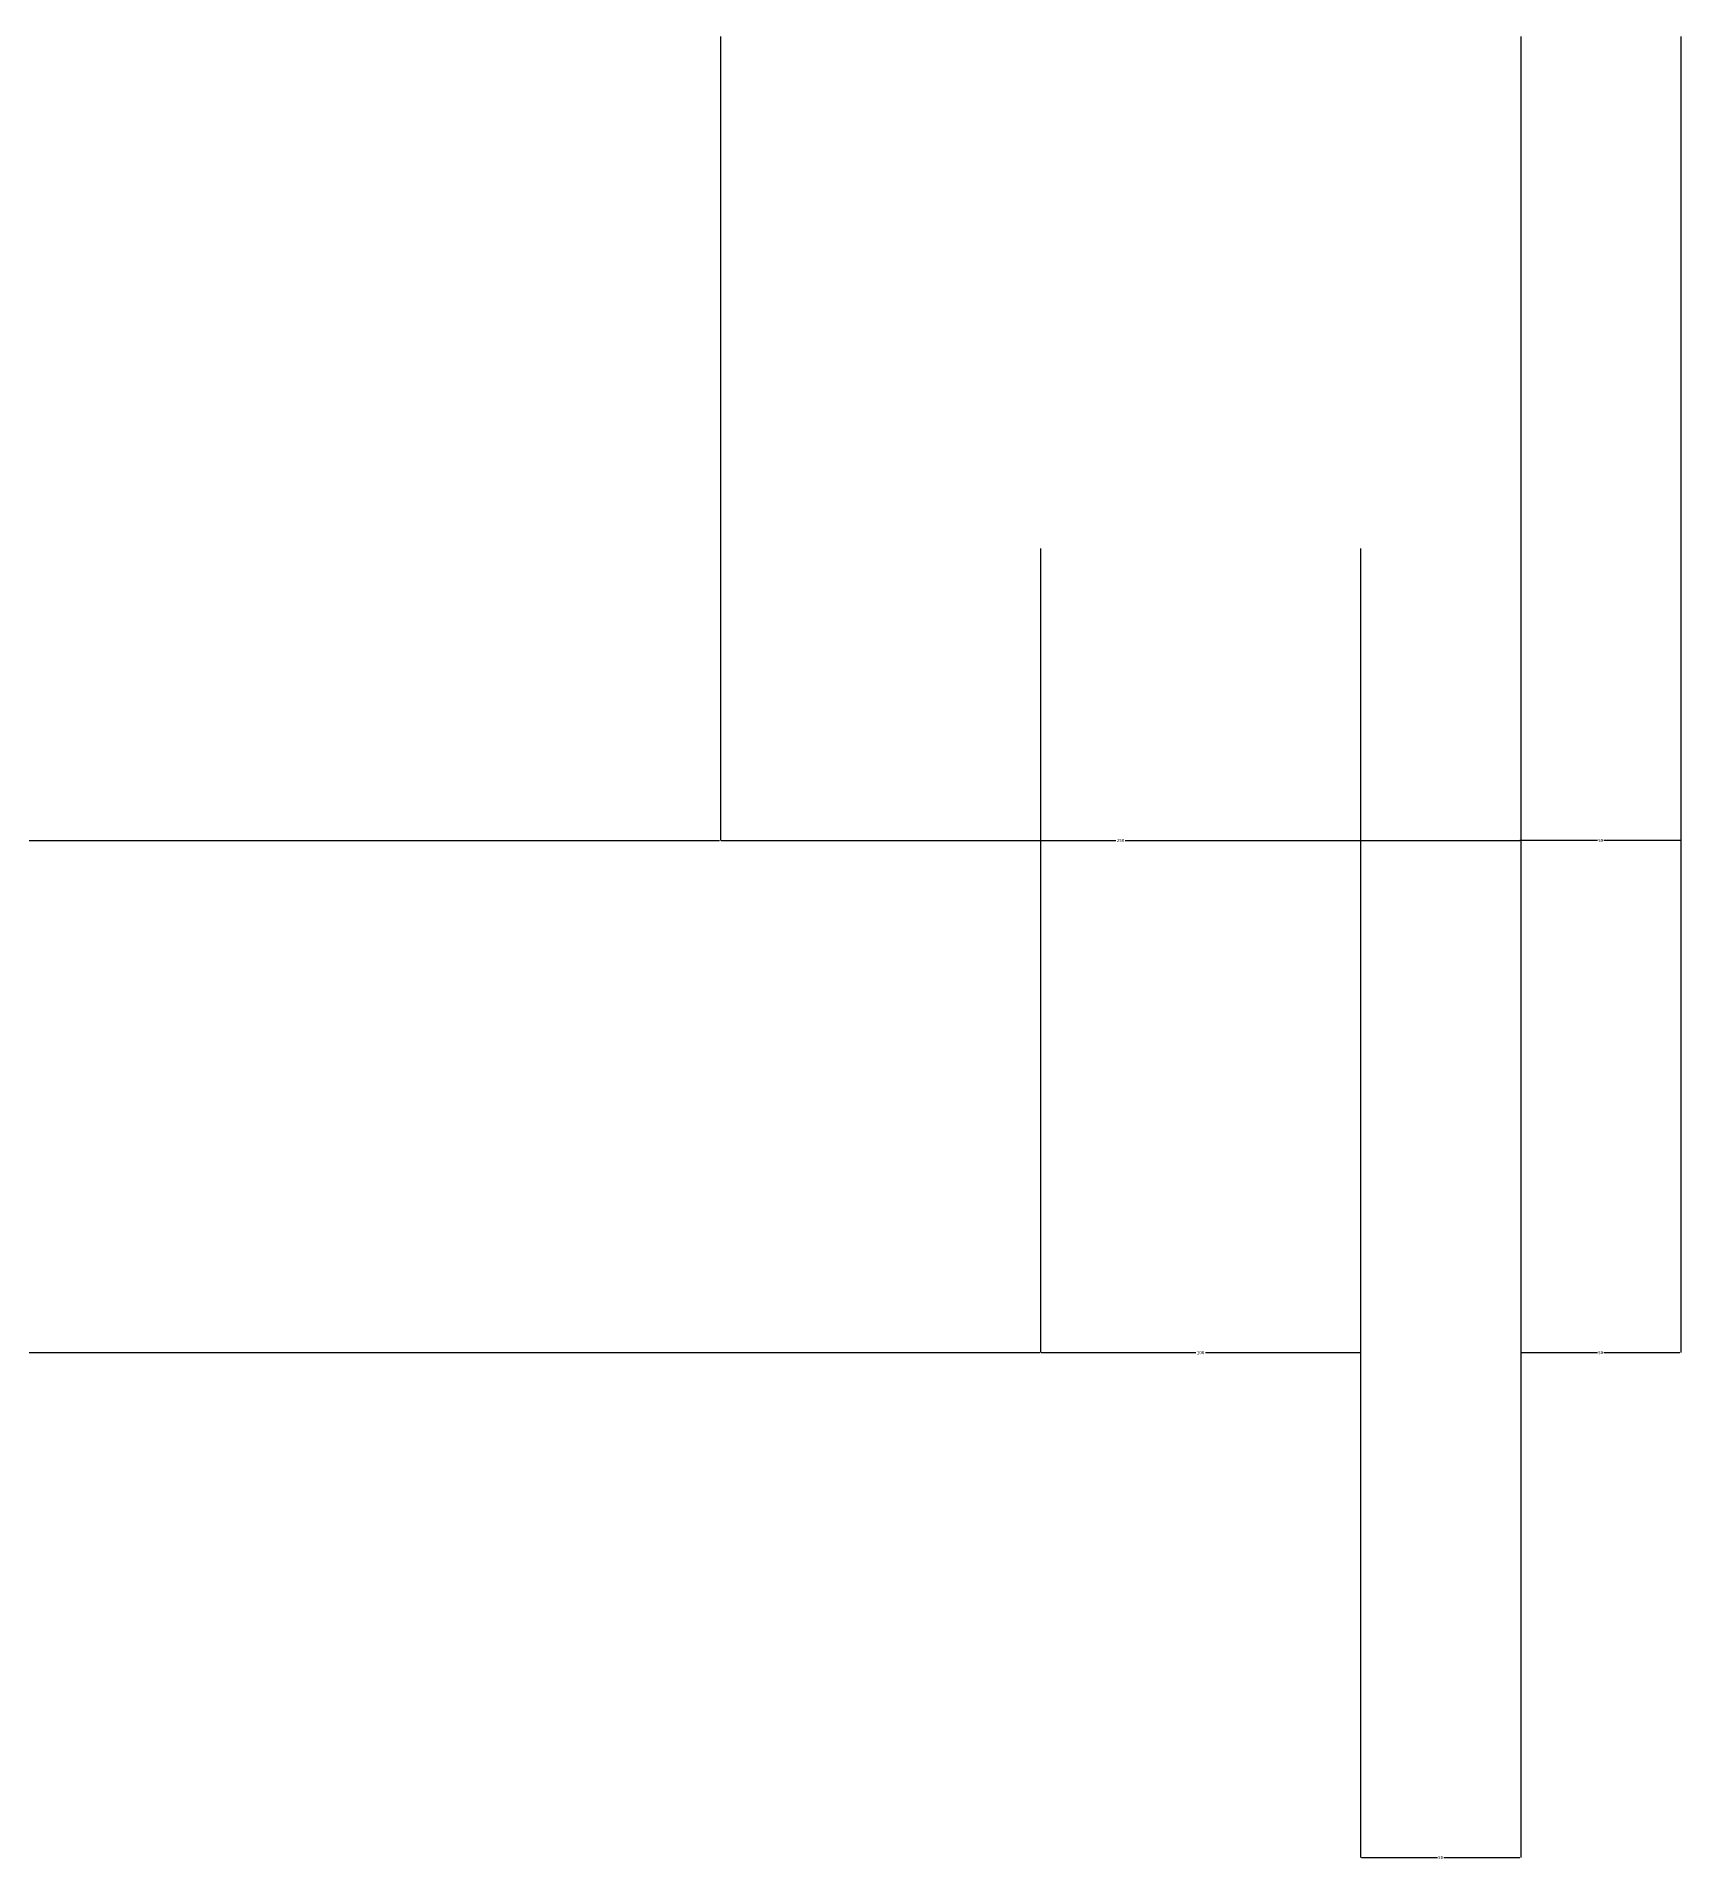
# Model space of a CAD drawing. Header units: metres. Extents: x 2111 to 6674, y -3242 to 1303.
# Drawn here: x 5836 to 6350, y -2711 to -2141 of the extents above; entities that cross this region are included whole.
import ezdxf

# ---------------------------------------------------------------- set-up
doc = ezdxf.new("R2010")
doc.units = ezdxf.units.M
doc.layers.add('PUB_DIM', color=3, linetype='Continuous')
doc.dimstyles.get("Standard").update_dxf_attribs({"dimtxt": 2.5, "dimasz": 2.5, "dimexe": 1.25, "dimexo": 0.625, "dimtad": 1, "dimcen": 2.5, "dimazin": 3, "dimtfac": 1, "dimtmove": 0, "dimatfit": 3})

# ---------------------------------------------------------------- blocks, each defined once
blk = doc.blocks.new('*D27')
for p, q in [((4550, -2141.16), (4550, -2392.3)), ((6050, -2141.16), (6050, -2392.3)), ((4550.25, -2392.3), (5298, -2392.3)), ((5302, -2392.3), (6049.75, -2392.3))]:
    blk.add_line(p, q)
at = {"layer": 'Defpoints'}
for p in [(4550, -2141.16), (6050, -2141.16), (4550, -2392.3)]:
    blk.add_point(p, dxfattribs=at)
at = {"layer": 'PUB_DIM', "insert": (5300, -2392.3), "char_height": 1, "attachment_point": 5}
blk.add_mtext('1500', dxfattribs=at)
blk = doc.blocks.new('*D30')
for p, q in [((6050, -2141.16), (6050, -2392.3)), ((6300, -2141.16), (6300, -2392.3)), ((6050.25, -2392.3), (6173.5, -2392.3)), ((6176.5, -2392.3), (6299.75, -2392.3))]:
    blk.add_line(p, q)
at = {"layer": 'Defpoints'}
for p in [(6050, -2141.16), (6300, -2141.16), (6050, -2392.3)]:
    blk.add_point(p, dxfattribs=at)
at = {"layer": 'PUB_DIM', "insert": (6175, -2392.3), "char_height": 1, "attachment_point": 5}
blk.add_mtext('250', dxfattribs=at)
blk = doc.blocks.new('*D31')
for p, q in [((6300, -2141.16), (6300, -2392.3)), ((6350, -2141.16), (6350, -2392.3)), ((6324, -2392.3), (6299.75, -2392.3)), ((6350.25, -2392.3), (6326, -2392.3))]:
    blk.add_line(p, q)
at = {"layer": 'Defpoints'}
for p in [(6300, -2141.16), (6350, -2141.16), (6350, -2392.3)]:
    blk.add_point(p, dxfattribs=at)
at = {"layer": 'PUB_DIM', "insert": (6325, -2392.3), "char_height": 1, "attachment_point": 5}
blk.add_mtext('50', dxfattribs=at)
blk = doc.blocks.new('*D34')
for p, q in [((6300, -2301.16), (6300, -2552.3)), ((6350, -2301.16), (6350, -2552.3)), ((6300.25, -2552.3), (6324, -2552.3)), ((6326, -2552.3), (6349.75, -2552.3))]:
    blk.add_line(p, q)
at = {"layer": 'Defpoints'}
for p in [(6300, -2301.16), (6350, -2301.16), (6300, -2552.3)]:
    blk.add_point(p, dxfattribs=at)
at = {"layer": 'PUB_DIM', "insert": (6325, -2552.3), "char_height": 1, "attachment_point": 5}
blk.add_mtext('50', dxfattribs=at)
blk = doc.blocks.new('*D36')
for p, q in [((6250, -2301.16), (6250, -2710)), ((6300, -2301.16), (6300, -2710)), ((6250.25, -2710), (6274, -2710)), ((6276, -2710), (6299.75, -2710))]:
    blk.add_line(p, q)
at = {"layer": 'Defpoints'}
for p in [(6250, -2301.16), (6300, -2301.16), (6250, -2710)]:
    blk.add_point(p, dxfattribs=at)
at = {"layer": 'PUB_DIM', "insert": (6275, -2710), "char_height": 1, "attachment_point": 5}
blk.add_mtext('50', dxfattribs=at)
blk = doc.blocks.new('*D37')
for p, q in [((6150, -2301.16), (6150, -2552.3)), ((6250, -2301.16), (6250, -2552.3)), ((6150.25, -2552.3), (6198.5, -2552.3)), ((6201.5, -2552.3), (6249.75, -2552.3))]:
    blk.add_line(p, q)
at = {"layer": 'Defpoints'}
for p in [(6150, -2301.16), (6250, -2301.16), (6150, -2552.3)]:
    blk.add_point(p, dxfattribs=at)
at = {"layer": 'PUB_DIM', "insert": (6200, -2552.3), "char_height": 1, "attachment_point": 5}
blk.add_mtext('100', dxfattribs=at)
blk = doc.blocks.new('*D38')
for p, q in [((4450, -2301.16), (4450, -2552.3)), ((6150, -2301.16), (6150, -2552.3)), ((4450.25, -2552.3), (5298, -2552.3)), ((5302, -2552.3), (6149.75, -2552.3))]:
    blk.add_line(p, q)
at = {"layer": 'Defpoints'}
for p in [(4450, -2301.16), (6150, -2301.16), (4450, -2552.3)]:
    blk.add_point(p, dxfattribs=at)
at = {"layer": 'PUB_DIM', "insert": (5300, -2552.3), "char_height": 1, "attachment_point": 5}
blk.add_mtext('1700', dxfattribs=at)

msp = doc.modelspace()

# ---------------------------------------------------------------- dimensions: what is measured, and where the dimension line sits
at = {"layer": 'PUB_DIM'}
for base, p1, p2, picture, middle in [((4550, -2392.3), (4550, -2141.16), (6050, -2141.16), '*D27', (5300, -2392.3)), ((6050, -2392.3), (6050, -2141.16), (6300, -2141.16), '*D30', (6175, -2392.3)), ((4450, -2552.3), (4450, -2301.16), (6150, -2301.16), '*D38', (5300, -2552.3)), ((6150, -2552.3), (6150, -2301.16), (6250, -2301.16), '*D37', (6200, -2552.3)), ((6250, -2710), (6250, -2301.16), (6300, -2301.16), '*D36', (6275, -2710)), ((6300, -2552.3), (6300, -2301.16), (6350, -2301.16), '*D34', (6325, -2552.3))]:
    dim = msp.add_linear_dim(base=base, p1=p1, p2=p2, dimstyle='Standard', dxfattribs=at)
    dim.commit()
    dim.dimension.update_dxf_attribs({"geometry": picture, "text_midpoint": middle})
dim = msp.add_linear_dim(base=(6350, -2392.3), p1=(6350, -2141.16), p2=(6300, -2141.16), text='50', dimstyle='Standard', dxfattribs=at)
dim.commit()
dim.dimension.update_dxf_attribs({"geometry": '*D31', "text_midpoint": (6325, -2392.3)})

doc.saveas('drawing.dxf')
